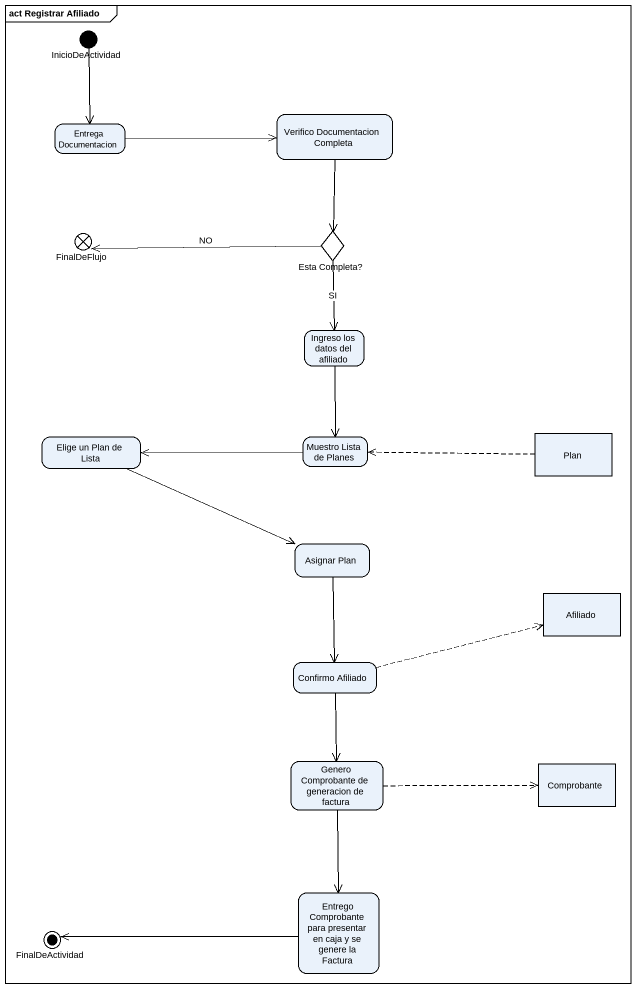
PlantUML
@startuml
mainframe act Registrar Afiliado
hide empty description
state InicioDeActividad <<start>>
state "Entrega Documentacion" as Entrega_Documentacion
state "Verifico Documentacion Completa" as Verifico_Documentacion
state FinalDeFlujo <<end>>
state "Esta Completa?" as Esta_Completa <<choice>>
state "Ingreso los datos del afiliado" as Ingreso_los_datos_del
state "Elige un Plan de Lista" as Elige_un_Plan_de_Lista
state "Muestro Lista de Planes" as Muestro_Lista_de_Planes
state Plan <<object>>
state "Asignar Plan" as Asignar_Plan
state Afiliado <<object>>
state "Confirmo Afiliado" as Confirmo_Afiliado
state "Genero Comprobante de generacion de factura" as Genero_Comprobante_de
state Comprobante <<object>>
state "Entrego Comprobante para presentar en caja y se genere la Factura" as Entrego_Comprobante_para
state FinalDeActividad <<end>>
InicioDeActividad --> Entrega_Documentacion
Entrega_Documentacion -right-> Verifico_Documentacion
Verifico_Documentacion --> Esta_Completa
Esta_Completa -left-> FinalDeFlujo : NO
Esta_Completa --> Ingreso_los_datos_del : SI
Ingreso_los_datos_del --> Muestro_Lista_de_Planes
Elige_un_Plan_de_Lista -right-> Asignar_Plan
Muestro_Lista_de_Planes -left-> Elige_un_Plan_de_Lista
Plan -left[dashed]-> Muestro_Lista_de_Planes
Asignar_Plan --> Confirmo_Afiliado
Confirmo_Afiliado -right[dashed]-> Afiliado
Confirmo_Afiliado --> Genero_Comprobante_de
Genero_Comprobante_de -right[dashed]-> Comprobante
Genero_Comprobante_de --> Entrego_Comprobante_para
Entrego_Comprobante_para -left-> FinalDeActividad
@enduml
